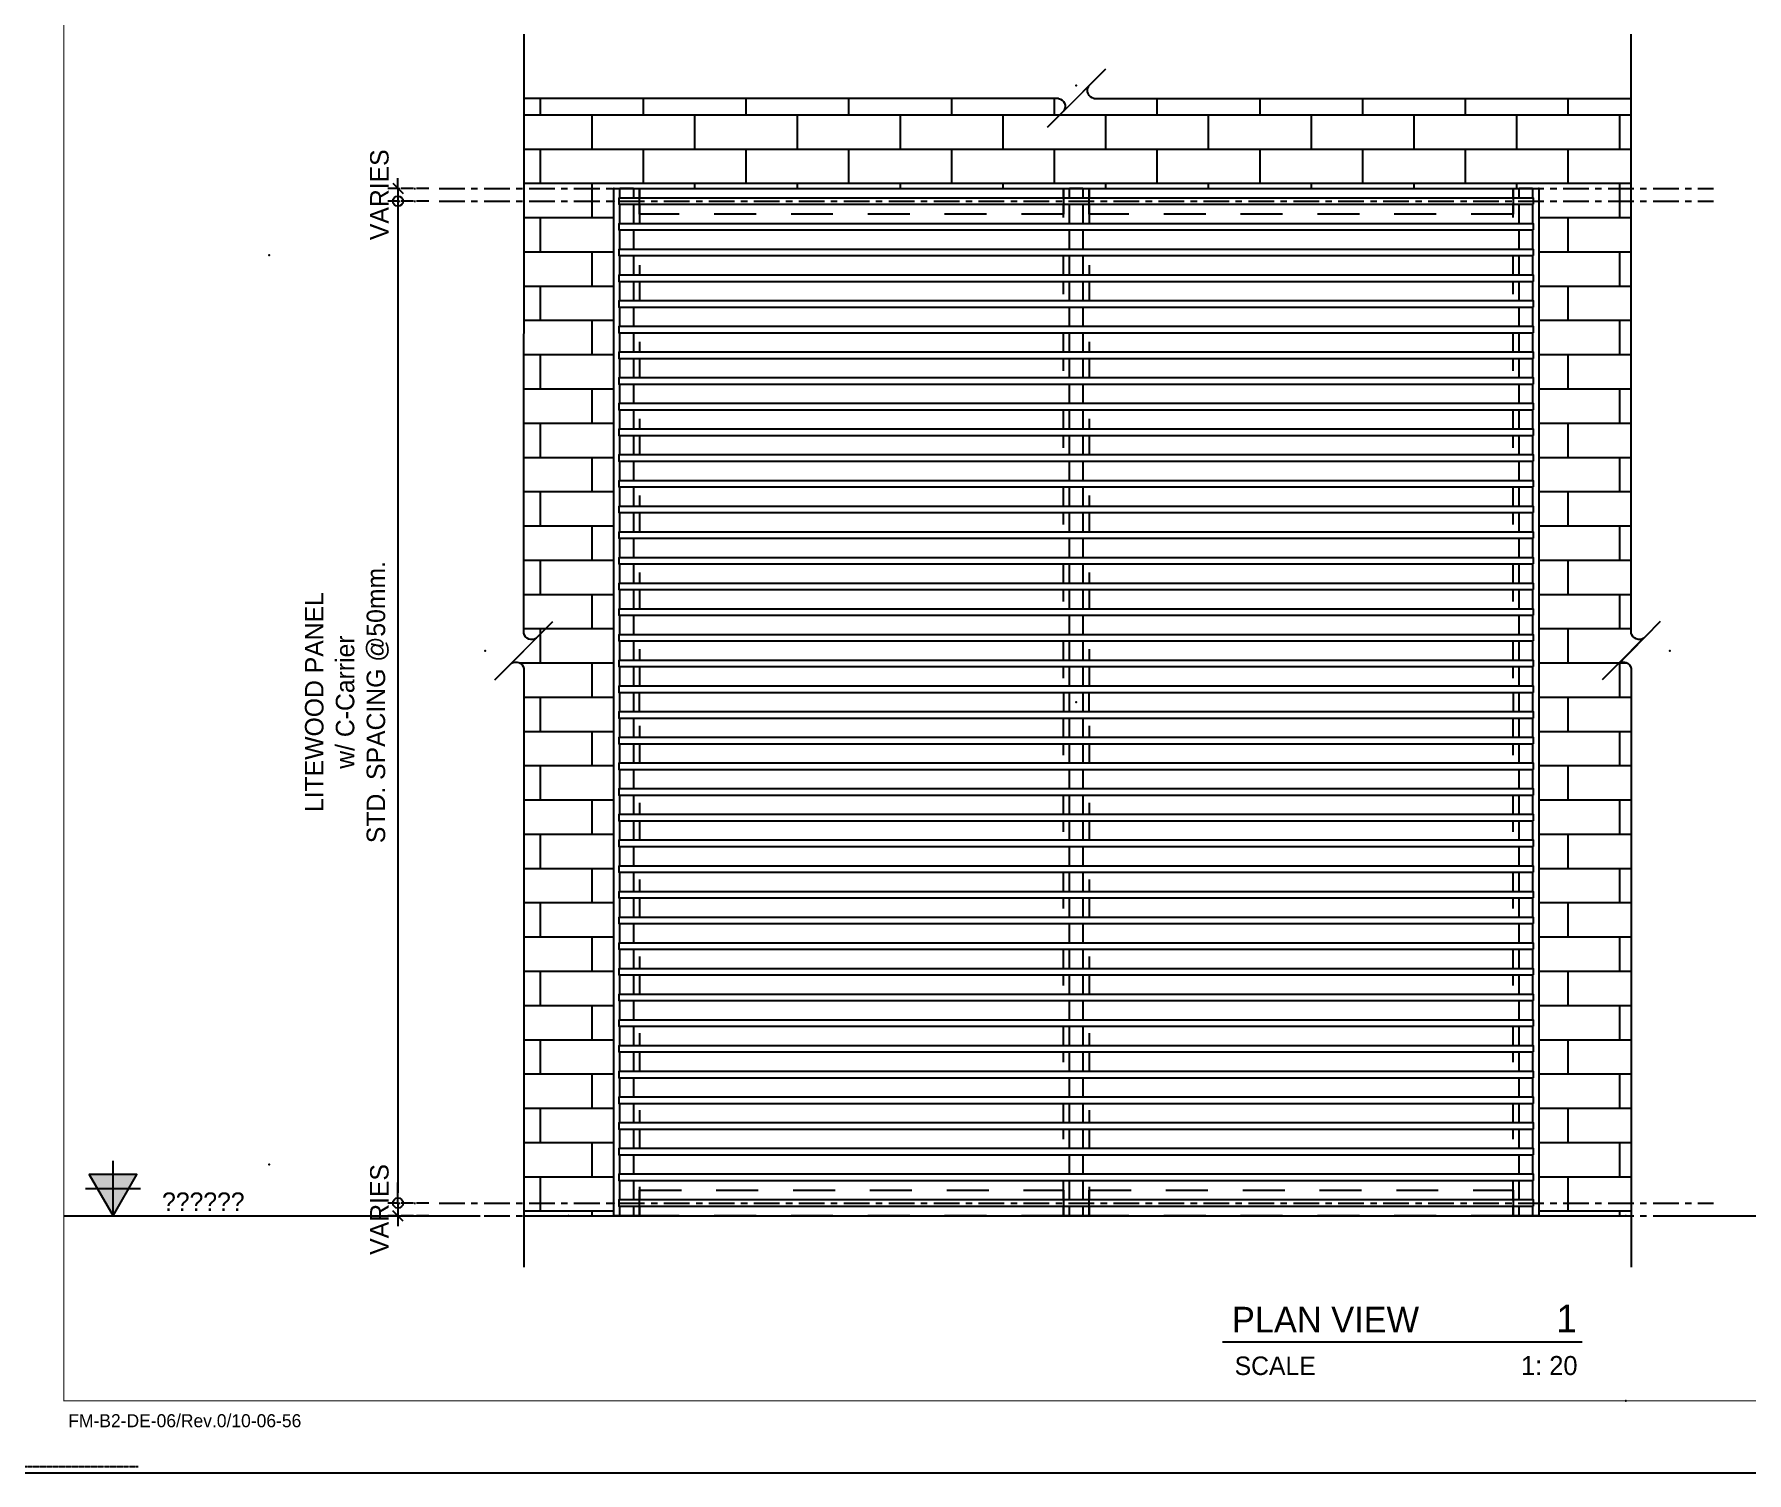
# Model space of a CAD drawing. Header units: millimetres. Extents: x -244126 to 368105, y -173968 to 259060.
# Drawn here: x -26736 to -23403, y 88468 to 91268 of the extents above; entities that cross this region are included whole.
import ezdxf
from ezdxf.enums import TextEntityAlignment as Align

# ---------------------------------------------------------------- set-up
doc = ezdxf.new("R2010")
doc.units = ezdxf.units.MM
doc.header["$MEASUREMENT"] = 0
for name, pattern in [('005_GG_TA_LINE', [13.75, 5, -1.25, 1.25, -1.25, 5]), ('ACAD_ISO04W100', [30, 24, -3, 0, -3]), ('BORDER2', [22.225, 6.35, -3.175, 6.35, -3.175, 0, -3.175]), ('CENTER', [2, 1.25, -0.25, 0.25, -0.25]), ('TA_G_001.00_GG_TA_L_INE', [2.95, 1.1, -0.25, 0.25, -0.25, 1.1]), ('TA_GL_000.00010', [0.000275, 0.0001, -2.5e-05, 2.5e-05, -2.5e-05, 0.0001]), ('TA_GL_050.00000', [137.5, 50, -12.5, 12.5, -12.5, 50]), ('TA_HL_003.00000', [19.5, 10.65, -8.85]), ('TA_HL_023.00000', [149.5, 81.65, -67.85])]:
    doc.linetypes.add(name, pattern=pattern)
for name, color, linetype in [('000 - D I M', 6, 'Continuous'), ('000 - GRID', 8, 'CENTER'), ('000 - GROUND', 6, 'Continuous'), ('000 - H A T C H', 8, 'Continuous'), ('000 - L I N E 0.1', 1, 'Continuous'), ('000 - SYMBOL CON', 1, 'Continuous'), ('000 - T E X T', 4, 'Continuous'), ('000 - TITLEBLOCK', 4, 'Continuous'), ('000 - WIPEOUT', 250, 'Continuous'), ('002 - STRUCTURAL STEEL', 4, 'Continuous'), ('004 - WALL', 3, 'Continuous'), ('A02_LITEWOOD', 7, 'Continuous'), ('A04_TUBE SERIES', 7, 'Continuous')]:
    doc.layers.add(name, color=color, linetype=linetype)
doc.styles.add('BROWALLIA', font='BrowalliaUPC.ttf')
doc.styles.add('century gothic111111', font='CordiaUPC.ttf')
doc.styles.add('Cetury Gothic', font='GOTHIC.TTF')
doc.styles.add('CORDIA', font='cordia.shx')
doc.styles.add('TA', font='Cordia New.ttf', dxfattribs={"height": 4.5})
doc.dimstyles.new('DIM C-C', dxfattribs={"dimtxt": 0.18, "dimasz": 0.1, "dimexe": 0.1, "dimexo": 0.1, "dimgap": 0.09, "dimtad": 1, "dimtoh": 1, "dimzin": 0, "dimdsep": 46, "dimtxsty": 'CORDIA', "dimblk": 'ORIGIN', "dimcen": 0.1, "dimdle": 0.1, "dimclrd": 40, "dimclre": 140, "dimclrt": 3, "dimadec": 0, "dimazin": 0, "dimtfac": 1, "dimtix": 1, "dimtmove": 2, "dimatfit": 3, "dimfxl": 1, "dimtolj": 1, "dimtzin": 0, "dimarcsym": 0})
doc.dimstyles.new('DIM C-E', dxfattribs={"dimscale": 2, "dimtxt": 0.18, "dimasz": 0.1, "dimexe": 0.1, "dimexo": 0.1, "dimgap": 0.09, "dimtad": 1, "dimtoh": 1, "dimzin": 0, "dimdsep": 46, "dimtxsty": 'CORDIA', "dimblk1": 'ORIGIN', "dimblk2": 'OBLIQUE', "dimsah": 1, "dimcen": 0.1, "dimdle": 0.1, "dimclrd": 40, "dimclre": 140, "dimclrt": 3, "dimadec": 0, "dimazin": 0, "dimtfac": 1, "dimtix": 1, "dimtmove": 2, "dimatfit": 3, "dimfxl": 1, "dimtolj": 1, "dimtzin": 0, "dimarcsym": 0})
doc.dimstyles.new('DIM E-C', dxfattribs={"dimscale": 2, "dimtxt": 0.18, "dimasz": 0.1, "dimexe": 0.1, "dimexo": 0.1, "dimgap": 0.09, "dimtad": 1, "dimtoh": 1, "dimzin": 0, "dimdsep": 46, "dimtxsty": 'CORDIA', "dimblk1": 'OBLIQUE', "dimblk2": 'ORIGIN', "dimsah": 1, "dimcen": 0.1, "dimdle": 0.1, "dimclrd": 40, "dimclre": 140, "dimclrt": 3, "dimadec": 0, "dimazin": 0, "dimtfac": 1, "dimtix": 1, "dimtmove": 2, "dimatfit": 3, "dimfxl": 1, "dimtolj": 1, "dimtzin": 0, "dimarcsym": 0})

# ---------------------------------------------------------------- blocks, each defined once
blk = doc.blocks.new('*U3059')
at = {"layer": '000 - H A T C H'}
h = blk.add_hatch(dxfattribs=at)
h.set_pattern_fill('AR-BRSTD', color=0, scale=25)
h.set_pattern_definition([(0, (-1350, -900), (0, 66.675), []), (90, (-1350, -900), (-100, 66.675), [66.675, -66.675])])
h.paths.add_polyline_path([(-250, 2200), (-250, 0), (0, 0), (0, 2000), (1800, 2000), (1800, 0), (2050, 0), (2050, 2200)])
at = {"layer": '004 - WALL', "color": 0, "linetype": 'ByBlock'}
blk.add_lwpolyline([(2050, 2200), (-250, 2200), (-250, 0), (0, 0), (0, 2000), (1800, 2000), (1800, 0), (2050, 0), (2050, 2200)], close=True, dxfattribs=at)
blk = doc.blocks.new('*U3113')
at = {"layer": 'A04_TUBE SERIES', "color": 0, "style": 'TA', "flags": 1}
for tag, p in [('ITEM_VALUE', (50, -212.5)), ('PRODUCT_NAME_VALUE', (300, -212.5)), ('ITEM_NUMBER_VALUE', (600, -212.5)), ('PRODUCT_CODE_VALUE', (800, -212.5)), ('SELLING_PRICE_VALUE', (1000, -212.5)), ('UNIT_VALUE', (1150, -212.5)), ('TYPE_OF_COLOR_VALUE', (1275, -212.5)), ('SECTION_VALUE', (1425, -212.5))]:
    blk.add_attdef(tag, text='', height=9, dxfattribs=at).set_placement(p, align=Align.MIDDLE_CENTER)
at = {"color": 250}
blk.add_wipeout([(-1000, -13), (1000, -13), (1000, 13), (-1000, 13)], dxfattribs=at).dxf.layer = '000 - WIPEOUT'
at = {"layer": 'A02_LITEWOOD', "color": 0}
for p, q in [((-1000, -13), (-1000, 13)), ((1000, -13), (1000, 13))]:
    blk.add_line(p, q, dxfattribs=at)
for points in [[(-1000, 13), (-981, 13), (-981, -13), (-1000, -13)], [(-950, -13), (-969, -13), (-969, 13), (-950, 13)], [(-950, 13), (-931, 13), (-931, -13), (-950, -13)], [(-900, -13), (-919, -13), (-919, 13), (-900, 13)], [(-900, 13), (-881, 13), (-881, -13), (-900, -13)], [(-850, -13), (-869, -13), (-869, 13), (-850, 13)], [(-850, 13), (-831, 13), (-831, -13), (-850, -13)], [(-800, -13), (-819, -13), (-819, 13), (-800, 13)], [(-800, 13), (-781, 13), (-781, -13), (-800, -13)], [(-750, -13), (-769, -13), (-769, 13), (-750, 13)], [(-750, 13), (-731, 13), (-731, -13), (-750, -13)], [(-700, -13), (-719, -13), (-719, 13), (-700, 13)], [(-700, 13), (-681, 13), (-681, -13), (-700, -13)], [(-650, -13), (-669, -13), (-669, 13), (-650, 13)], [(-650, 13), (-631, 13), (-631, -13), (-650, -13)], [(-600, -13), (-619, -13), (-619, 13), (-600, 13)], [(-600, 13), (-581, 13), (-581, -13), (-600, -13)], [(-550, -13), (-569, -13), (-569, 13), (-550, 13)], [(-550, 13), (-531, 13), (-531, -13), (-550, -13)], [(-500, -13), (-519, -13), (-519, 13), (-500, 13)], [(-500, 13), (-481, 13), (-481, -13), (-500, -13)], [(-450, -13), (-469, -13), (-469, 13), (-450, 13)], [(-450, 13), (-431, 13), (-431, -13), (-450, -13)], [(-400, -13), (-419, -13), (-419, 13), (-400, 13)], [(-400, 13), (-381, 13), (-381, -13), (-400, -13)], [(-350, -13), (-369, -13), (-369, 13), (-350, 13)], [(-350, 13), (-331, 13), (-331, -13), (-350, -13)], [(-300, -13), (-319, -13), (-319, 13), (-300, 13)], [(-300, 13), (-281, 13), (-281, -13), (-300, -13)], [(-250, -13), (-269, -13), (-269, 13), (-250, 13)], [(-250, 13), (-231, 13), (-231, -13), (-250, -13)], [(-200, -13), (-219, -13), (-219, 13), (-200, 13)], [(-200, 13), (-181, 13), (-181, -13), (-200, -13)], [(-150, -13), (-169, -13), (-169, 13), (-150, 13)], [(-150, 13), (-131, 13), (-131, -13), (-150, -13)], [(-100, -13), (-119, -13), (-119, 13), (-100, 13)], [(-100, 13), (-81, 13), (-81, -13), (-100, -13)], [(-50, -13), (-69, -13), (-69, 13), (-50, 13)], [(-50, 13), (-31, 13), (-31, -13), (-50, -13)], [(0, -13), (-19, -13), (-19, 13), (0, 13)], [(0, 13), (19, 13), (19, -13), (0, -13)], [(50, -13), (31, -13), (31, 13), (50, 13)], [(50, 13), (69, 13), (69, -13), (50, -13)], [(100, -13), (81, -13), (81, 13), (100, 13)], [(100, 13), (119, 13), (119, -13), (100, -13)], [(150, -13), (131, -13), (131, 13), (150, 13)], [(150, 13), (169, 13), (169, -13), (150, -13)], [(200, -13), (181, -13), (181, 13), (200, 13)], [(200, 13), (219, 13), (219, -13), (200, -13)], [(250, -13), (231, -13), (231, 13), (250, 13)], [(250, 13), (269, 13), (269, -13), (250, -13)], [(300, -13), (281, -13), (281, 13), (300, 13)], [(300, 13), (319, 13), (319, -13), (300, -13)], [(350, -13), (331, -13), (331, 13), (350, 13)], [(350, 13), (369, 13), (369, -13), (350, -13)], [(400, -13), (381, -13), (381, 13), (400, 13)], [(400, 13), (419, 13), (419, -13), (400, -13)], [(450, -13), (431, -13), (431, 13), (450, 13)], [(450, 13), (469, 13), (469, -13), (450, -13)], [(500, -13), (481, -13), (481, 13), (500, 13)], [(500, 13), (519, 13), (519, -13), (500, -13)], [(550, -13), (531, -13), (531, 13), (550, 13)], [(550, 13), (569, 13), (569, -13), (550, -13)], [(600, -13), (581, -13), (581, 13), (600, 13)], [(600, 13), (619, 13), (619, -13), (600, -13)], [(650, -13), (631, -13), (631, 13), (650, 13)], [(650, 13), (669, 13), (669, -13), (650, -13)], [(700, -13), (681, -13), (681, 13), (700, 13)], [(700, 13), (719, 13), (719, -13), (700, -13)], [(750, -13), (731, -13), (731, 13), (750, 13)], [(750, 13), (769, 13), (769, -13), (750, -13)], [(800, -13), (781, -13), (781, 13), (800, 13)], [(800, 13), (819, 13), (819, -13), (800, -13)], [(850, -13), (831, -13), (831, 13), (850, 13)], [(850, 13), (869, 13), (869, -13), (850, -13)], [(900, -13), (881, -13), (881, 13), (900, 13)], [(900, 13), (919, 13), (919, -13), (900, -13)], [(950, -13), (931, -13), (931, 13), (950, 13)], [(950, 13), (969, 13), (969, -13), (950, -13)], [(1000, -13), (981, -13), (981, 13), (1000, 13)]]:
    blk.add_lwpolyline(points, dxfattribs=at)
at = {"layer": 'A02_LITEWOOD', "color": 1}
for points in [[(-981, -13), (-969, -13), (-969, 13), (-981, 13)], [(-931, -13), (-919, -13), (-919, 13), (-931, 13)], [(-881, -13), (-869, -13), (-869, 13), (-881, 13)], [(-831, -13), (-819, -13), (-819, 13), (-831, 13)], [(-781, -13), (-769, -13), (-769, 13), (-781, 13)], [(-731, -13), (-719, -13), (-719, 13), (-731, 13)], [(-681, -13), (-669, -13), (-669, 13), (-681, 13)], [(-631, -13), (-619, -13), (-619, 13), (-631, 13)], [(-581, -13), (-569, -13), (-569, 13), (-581, 13)], [(-531, -13), (-519, -13), (-519, 13), (-531, 13)], [(-481, -13), (-469, -13), (-469, 13), (-481, 13)], [(-431, -13), (-419, -13), (-419, 13), (-431, 13)], [(-381, -13), (-369, -13), (-369, 13), (-381, 13)], [(-331, -13), (-319, -13), (-319, 13), (-331, 13)], [(-281, -13), (-269, -13), (-269, 13), (-281, 13)], [(-231, -13), (-219, -13), (-219, 13), (-231, 13)], [(-181, -13), (-169, -13), (-169, 13), (-181, 13)], [(-131, -13), (-119, -13), (-119, 13), (-131, 13)], [(-81, -13), (-69, -13), (-69, 13), (-81, 13)], [(-31, -13), (-19, -13), (-19, 13), (-31, 13)], [(19, -13), (31, -13), (31, 13), (19, 13)], [(69, -13), (81, -13), (81, 13), (69, 13)], [(119, -13), (131, -13), (131, 13), (119, 13)], [(169, -13), (181, -13), (181, 13), (169, 13)], [(219, -13), (231, -13), (231, 13), (219, 13)], [(269, -13), (281, -13), (281, 13), (269, 13)], [(319, -13), (331, -13), (331, 13), (319, 13)], [(369, -13), (381, -13), (381, 13), (369, 13)], [(419, -13), (431, -13), (431, 13), (419, 13)], [(469, -13), (481, -13), (481, 13), (469, 13)], [(519, -13), (531, -13), (531, 13), (519, 13)], [(569, -13), (581, -13), (581, 13), (569, 13)], [(619, -13), (631, -13), (631, 13), (619, 13)], [(669, -13), (681, -13), (681, 13), (669, 13)], [(719, -13), (731, -13), (731, 13), (719, 13)], [(769, -13), (781, -13), (781, 13), (769, 13)], [(819, -13), (831, -13), (831, 13), (819, 13)], [(869, -13), (881, -13), (881, 13), (869, 13)], [(919, -13), (931, -13), (931, 13), (919, 13)], [(969, -13), (981, -13), (981, 13), (969, 13)]]:
    blk.add_lwpolyline(points, close=True, dxfattribs=at)
blk = doc.blocks.new('A$Cfd196da9')
at = {"color": 0, "linetype": 'ByBlock', "const_width": 0.1}
blk.add_lwpolyline([(-143.5, -98), (96.5, -98), (96.5, 99), (-143.5, 99)], close=True, dxfattribs=at)
blk = doc.blocks.new('*U3058')
at = {"linetype": '005_GG_TA_LINE'}
for p in [(500, 2370), (500, 600)]:
    blk.add_point(p, dxfattribs=at)
at = {"layer": '000 - L I N E 0.1', "color": 21, "linetype": 'Continuous'}
blk.add_lwpolyline([(0, 142.4), (0, 0), (142.4, 0)], dxfattribs=at)
at = {"layer": '000 - TITLEBLOCK', "color": 250}
blk.add_lwpolyline([(0, 0), (5940, 0), (5940, 4200), (0, 4200)], close=True, dxfattribs=at)
at = {"layer": 'Defpoints', "color": 250, "linetype": 'TA_G_001.00_GG_TA_L_INE'}
blk.add_line((5, 12), (245, 12), dxfattribs=at)
at = {"layer": '000 - T E X T', "color": 3, "xscale": 20, "yscale": 20, "zscale": 20}
blk.add_blockref('A$Cfd196da9', (2970, 2100), dxfattribs=at)
at = {"color": 4, "style": 'TA'}
blk.add_attdef('PAPER_SIZE', text='', height=25, dxfattribs=at).set_placement((5686, 99.7), align=Align.MIDDLE_RIGHT)
blk.add_attdef('SCALE_SIZE', text='', height=25, dxfattribs=at).set_placement((5735.1, 100.3), align=Align.MIDDLE_LEFT)
at = {"layer": '000 - H A T C H', "color": 4, "insert": (108.7, 114), "char_height": 25.428, "attachment_point": 1, "style": 'century gothic111111'}
blk.add_mtext('FM-B2-DE-06/Rev.0/10-06-56', dxfattribs=at)
at = {"layer": '000 - T E X T', "color": 250, "style": 'TA'}
for tag, height, p in [('SUPERLINK', 20, (172.6, 4157.7)), ('NAMEFILE', 20, (172.6, 4117.6)), ('SC', 400, (33.6, 3752.1))]:
    blk.add_attdef(tag, text='', height=height, dxfattribs=at).set_placement(p, align=Align.MIDDLE_LEFT)
at = {"layer": '000 - T E X T', "color": 4, "style": 'TA'}
for tag, height, p in [('PRELIM_NAME_JOB_1', 20, (5246.7, 3301.9)), ('PRELIM_NAME_JOB_2', 20, (5246.7, 3258.3)), ('PRELIM_NAME_PROJECT_1', 30, (4948.1, 3093.1)), ('PRELIM_NAME_PROJECT_2', 30, (4948.1, 3019.1)), ('PRELIM_NAME_PROJECT_3', 30, (4948.1, 2945.1)), ('PRELIM_NAME_TITLE_3', 24, (4955.1, 739.9)), ('DRAWING_NO1', 24, (4946.1, 329.2)), ('DRAWING_NO2', 24, (4946.1, 249.1)), ('PRELIM_NAME_TITLE_1', 1.2, (247.8, 43.7)), ('PRELIM_NAME_TITLE_2', 1.2, (247.8, 40.3))]:
    blk.add_attdef(tag, text='', height=height, dxfattribs=at).set_placement(p, align=Align.MIDDLE_LEFT)
at = {"layer": '000 - T E X T', "color": 4, "style": 'Cetury Gothic'}
for tag, p in [('SHEET_NO.', (5615.8, 340)), ('TOTAL_SHEET_NO.', (5609.7, 176.4))]:
    blk.add_attdef(tag, text='', height=36, dxfattribs=at).set_placement(p, align=Align.CENTER)
at = {"layer": '000 - T E X T', "color": 4, "style": 'TA'}
blk.add_attdef('NAME_REMARK', (552.9, 173), '', height=40, dxfattribs=at)
blk = doc.blocks.new('*U3093')
at = {"layer": '002 - STRUCTURAL STEEL', "color": 0, "linetype": 'ByBlock'}
blk.add_lwpolyline([(0, 50), (2000, 50), (2000, 0), (0, 0)], close=True, dxfattribs=at)
blk = doc.blocks.new('*U3092')
at = {"layer": '002 - STRUCTURAL STEEL', "color": 0, "linetype": 'ByBlock'}
blk.add_lwpolyline([(0, 50), (2000, 50), (2000, 0), (0, 0)], close=True, dxfattribs=at)
blk = doc.blocks.new('*U3091')
at = {"layer": '002 - STRUCTURAL STEEL', "color": 0, "linetype": 'ByBlock'}
blk.add_lwpolyline([(0, 50), (2000, 50), (2000, 0), (0, 0)], close=True, dxfattribs=at)
blk = doc.blocks.new('*U3112')
at = {"layer": 'A04_TUBE SERIES', "color": 0, "style": 'TA', "flags": 1}
for tag, p in [('ITEM_VALUE', (50, -212.5)), ('PRODUCT_NAME_VALUE', (300, -212.5)), ('ITEM_NUMBER_VALUE', (600, -212.5)), ('PRODUCT_CODE_VALUE', (800, -212.5)), ('SELLING_PRICE_VALUE', (1000, -212.5)), ('UNIT_VALUE', (1150, -212.5)), ('TYPE_OF_COLOR_VALUE', (1275, -212.5)), ('SECTION_VALUE', (1425, -212.5))]:
    blk.add_attdef(tag, text='', height=9, dxfattribs=at).set_placement(p, align=Align.MIDDLE_CENTER)
at = {"color": 250}
blk.add_wipeout([(-1000, -13), (1000, -13), (1000, 13), (-1000, 13)], dxfattribs=at).dxf.layer = '000 - WIPEOUT'
at = {"layer": 'A02_LITEWOOD', "color": 0}
for p, q in [((-1000, -13), (-1000, 13)), ((1000, -13), (1000, 13))]:
    blk.add_line(p, q, dxfattribs=at)
for points in [[(-1000, 13), (-981, 13), (-981, -13), (-1000, -13)], [(-950, -13), (-969, -13), (-969, 13), (-950, 13)], [(-950, 13), (-931, 13), (-931, -13), (-950, -13)], [(-900, -13), (-919, -13), (-919, 13), (-900, 13)], [(-900, 13), (-881, 13), (-881, -13), (-900, -13)], [(-850, -13), (-869, -13), (-869, 13), (-850, 13)], [(-850, 13), (-831, 13), (-831, -13), (-850, -13)], [(-800, -13), (-819, -13), (-819, 13), (-800, 13)], [(-800, 13), (-781, 13), (-781, -13), (-800, -13)], [(-750, -13), (-769, -13), (-769, 13), (-750, 13)], [(-750, 13), (-731, 13), (-731, -13), (-750, -13)], [(-700, -13), (-719, -13), (-719, 13), (-700, 13)], [(-700, 13), (-681, 13), (-681, -13), (-700, -13)], [(-650, -13), (-669, -13), (-669, 13), (-650, 13)], [(-650, 13), (-631, 13), (-631, -13), (-650, -13)], [(-600, -13), (-619, -13), (-619, 13), (-600, 13)], [(-600, 13), (-581, 13), (-581, -13), (-600, -13)], [(-550, -13), (-569, -13), (-569, 13), (-550, 13)], [(-550, 13), (-531, 13), (-531, -13), (-550, -13)], [(-500, -13), (-519, -13), (-519, 13), (-500, 13)], [(-500, 13), (-481, 13), (-481, -13), (-500, -13)], [(-450, -13), (-469, -13), (-469, 13), (-450, 13)], [(-450, 13), (-431, 13), (-431, -13), (-450, -13)], [(-400, -13), (-419, -13), (-419, 13), (-400, 13)], [(-400, 13), (-381, 13), (-381, -13), (-400, -13)], [(-350, -13), (-369, -13), (-369, 13), (-350, 13)], [(-350, 13), (-331, 13), (-331, -13), (-350, -13)], [(-300, -13), (-319, -13), (-319, 13), (-300, 13)], [(-300, 13), (-281, 13), (-281, -13), (-300, -13)], [(-250, -13), (-269, -13), (-269, 13), (-250, 13)], [(-250, 13), (-231, 13), (-231, -13), (-250, -13)], [(-200, -13), (-219, -13), (-219, 13), (-200, 13)], [(-200, 13), (-181, 13), (-181, -13), (-200, -13)], [(-150, -13), (-169, -13), (-169, 13), (-150, 13)], [(-150, 13), (-131, 13), (-131, -13), (-150, -13)], [(-100, -13), (-119, -13), (-119, 13), (-100, 13)], [(-100, 13), (-81, 13), (-81, -13), (-100, -13)], [(-50, -13), (-69, -13), (-69, 13), (-50, 13)], [(-50, 13), (-31, 13), (-31, -13), (-50, -13)], [(0, -13), (-19, -13), (-19, 13), (0, 13)], [(0, 13), (19, 13), (19, -13), (0, -13)], [(50, -13), (31, -13), (31, 13), (50, 13)], [(50, 13), (69, 13), (69, -13), (50, -13)], [(100, -13), (81, -13), (81, 13), (100, 13)], [(100, 13), (119, 13), (119, -13), (100, -13)], [(150, -13), (131, -13), (131, 13), (150, 13)], [(150, 13), (169, 13), (169, -13), (150, -13)], [(200, -13), (181, -13), (181, 13), (200, 13)], [(200, 13), (219, 13), (219, -13), (200, -13)], [(250, -13), (231, -13), (231, 13), (250, 13)], [(250, 13), (269, 13), (269, -13), (250, -13)], [(300, -13), (281, -13), (281, 13), (300, 13)], [(300, 13), (319, 13), (319, -13), (300, -13)], [(350, -13), (331, -13), (331, 13), (350, 13)], [(350, 13), (369, 13), (369, -13), (350, -13)], [(400, -13), (381, -13), (381, 13), (400, 13)], [(400, 13), (419, 13), (419, -13), (400, -13)], [(450, -13), (431, -13), (431, 13), (450, 13)], [(450, 13), (469, 13), (469, -13), (450, -13)], [(500, -13), (481, -13), (481, 13), (500, 13)], [(500, 13), (519, 13), (519, -13), (500, -13)], [(550, -13), (531, -13), (531, 13), (550, 13)], [(550, 13), (569, 13), (569, -13), (550, -13)], [(600, -13), (581, -13), (581, 13), (600, 13)], [(600, 13), (619, 13), (619, -13), (600, -13)], [(650, -13), (631, -13), (631, 13), (650, 13)], [(650, 13), (669, 13), (669, -13), (650, -13)], [(700, -13), (681, -13), (681, 13), (700, 13)], [(700, 13), (719, 13), (719, -13), (700, -13)], [(750, -13), (731, -13), (731, 13), (750, 13)], [(750, 13), (769, 13), (769, -13), (750, -13)], [(800, -13), (781, -13), (781, 13), (800, 13)], [(800, 13), (819, 13), (819, -13), (800, -13)], [(850, -13), (831, -13), (831, 13), (850, 13)], [(850, 13), (869, 13), (869, -13), (850, -13)], [(900, -13), (881, -13), (881, 13), (900, 13)], [(900, 13), (919, 13), (919, -13), (900, -13)], [(950, -13), (931, -13), (931, 13), (950, 13)], [(950, 13), (969, 13), (969, -13), (950, -13)], [(1000, -13), (981, -13), (981, 13), (1000, 13)]]:
    blk.add_lwpolyline(points, dxfattribs=at)
at = {"layer": 'A02_LITEWOOD', "color": 1}
for points in [[(-981, -13), (-969, -13), (-969, 13), (-981, 13)], [(-931, -13), (-919, -13), (-919, 13), (-931, 13)], [(-881, -13), (-869, -13), (-869, 13), (-881, 13)], [(-831, -13), (-819, -13), (-819, 13), (-831, 13)], [(-781, -13), (-769, -13), (-769, 13), (-781, 13)], [(-731, -13), (-719, -13), (-719, 13), (-731, 13)], [(-681, -13), (-669, -13), (-669, 13), (-681, 13)], [(-631, -13), (-619, -13), (-619, 13), (-631, 13)], [(-581, -13), (-569, -13), (-569, 13), (-581, 13)], [(-531, -13), (-519, -13), (-519, 13), (-531, 13)], [(-481, -13), (-469, -13), (-469, 13), (-481, 13)], [(-431, -13), (-419, -13), (-419, 13), (-431, 13)], [(-381, -13), (-369, -13), (-369, 13), (-381, 13)], [(-331, -13), (-319, -13), (-319, 13), (-331, 13)], [(-281, -13), (-269, -13), (-269, 13), (-281, 13)], [(-231, -13), (-219, -13), (-219, 13), (-231, 13)], [(-181, -13), (-169, -13), (-169, 13), (-181, 13)], [(-131, -13), (-119, -13), (-119, 13), (-131, 13)], [(-81, -13), (-69, -13), (-69, 13), (-81, 13)], [(-31, -13), (-19, -13), (-19, 13), (-31, 13)], [(19, -13), (31, -13), (31, 13), (19, 13)], [(69, -13), (81, -13), (81, 13), (69, 13)], [(119, -13), (131, -13), (131, 13), (119, 13)], [(169, -13), (181, -13), (181, 13), (169, 13)], [(219, -13), (231, -13), (231, 13), (219, 13)], [(269, -13), (281, -13), (281, 13), (269, 13)], [(319, -13), (331, -13), (331, 13), (319, 13)], [(369, -13), (381, -13), (381, 13), (369, 13)], [(419, -13), (431, -13), (431, 13), (419, 13)], [(469, -13), (481, -13), (481, 13), (469, 13)], [(519, -13), (531, -13), (531, 13), (519, 13)], [(569, -13), (581, -13), (581, 13), (569, 13)], [(619, -13), (631, -13), (631, 13), (619, 13)], [(669, -13), (681, -13), (681, 13), (669, 13)], [(719, -13), (731, -13), (731, 13), (719, 13)], [(769, -13), (781, -13), (781, 13), (769, 13)], [(819, -13), (831, -13), (831, 13), (819, 13)], [(869, -13), (881, -13), (881, 13), (869, 13)], [(919, -13), (931, -13), (931, 13), (919, 13)], [(969, -13), (981, -13), (981, 13), (969, 13)]]:
    blk.add_lwpolyline(points, close=True, dxfattribs=at)
blk = doc.blocks.new('*U3089')
blk.add_point((0, 0))
at = {"layer": 'A04_TUBE SERIES', "color": 0, "style": 'TA', "flags": 1}
for tag, p in [('ITEM_VALUE', (10, -352.5)), ('PRODUCT_NAME_VALUE', (60, -352.5)), ('ITEM_NUMBER_VALUE', (120, -352.5)), ('PRODUCT_CODE_VALUE', (160, -352.5)), ('SELLING_PRICE_VALUE', (200, -352.5)), ('UNIT_VALUE', (230, -352.5)), ('TYPE_OF_COLOR_VALUE', (255, -352.5)), ('SECTION_VALUE', (285, -352.5))]:
    blk.add_attdef(tag, text='', height=1.8, dxfattribs=at).set_placement(p, align=Align.MIDDLE_CENTER)
at = {"color": 0, "linetype": 'ByBlock'}
for points in [[(-981, -890), (-969, -890), (-969, 890), (-981, 890)], [(-931, -890), (-919, -890), (-919, 890), (-931, 890)], [(-881, -890), (-869, -890), (-869, 890), (-881, 890)], [(-831, -890), (-819, -890), (-819, 890), (-831, 890)], [(-781, -890), (-769, -890), (-769, 890), (-781, 890)], [(-731, -890), (-719, -890), (-719, 890), (-731, 890)], [(-681, -890), (-669, -890), (-669, 890), (-681, 890)], [(-631, -890), (-619, -890), (-619, 890), (-631, 890)], [(-581, -890), (-569, -890), (-569, 890), (-581, 890)], [(-531, -890), (-519, -890), (-519, 890), (-531, 890)], [(-481, -890), (-469, -890), (-469, 890), (-481, 890)], [(-431, -890), (-419, -890), (-419, 890), (-431, 890)], [(-381, -890), (-369, -890), (-369, 890), (-381, 890)], [(-331, -890), (-319, -890), (-319, 890), (-331, 890)], [(-281, -890), (-269, -890), (-269, 890), (-281, 890)], [(-231, -890), (-219, -890), (-219, 890), (-231, 890)], [(-181, -890), (-169, -890), (-169, 890), (-181, 890)], [(-131, -890), (-119, -890), (-119, 890), (-131, 890)], [(-81, -890), (-69, -890), (-69, 890), (-81, 890)], [(-31, -890), (-19, -890), (-19, 890), (-31, 890)], [(319, -890), (331, -890), (331, 890), (319, 890)], [(369, -890), (381, -890), (381, 890), (369, 890)], [(419, -890), (431, -890), (431, 890), (419, 890)], [(469, -890), (481, -890), (481, 890), (469, 890)], [(519, -890), (531, -890), (531, 890), (519, 890)], [(569, -890), (581, -890), (581, 890), (569, 890)], [(619, -890), (631, -890), (631, 890), (619, 890)], [(669, -890), (681, -890), (681, 890), (669, 890)], [(719, -890), (731, -890), (731, 890), (719, 890)], [(769, -890), (781, -890), (781, 890), (769, 890)], [(819, -890), (831, -890), (831, 890), (819, 890)], [(869, -890), (881, -890), (881, 890), (869, 890)], [(919, -890), (931, -890), (931, 890), (919, 890)], [(969, -890), (981, -890), (981, 890), (969, 890)]]:
    blk.add_wipeout(points, dxfattribs=at).dxf.layer = '000 - WIPEOUT'
at = {"layer": 'A04_TUBE SERIES', "color": 0, "linetype": 'ByBlock'}
for points in [[(-981, -890), (-969, -890), (-969, 890), (-981, 890)], [(-931, -890), (-919, -890), (-919, 890), (-931, 890)], [(-881, -890), (-869, -890), (-869, 890), (-881, 890)], [(-831, -890), (-819, -890), (-819, 890), (-831, 890)], [(-781, -890), (-769, -890), (-769, 890), (-781, 890)], [(-731, -890), (-719, -890), (-719, 890), (-731, 890)], [(-681, -890), (-669, -890), (-669, 890), (-681, 890)], [(-631, -890), (-619, -890), (-619, 890), (-631, 890)], [(-581, -890), (-569, -890), (-569, 890), (-581, 890)], [(-531, -890), (-519, -890), (-519, 890), (-531, 890)], [(-481, -890), (-469, -890), (-469, 890), (-481, 890)], [(-431, -890), (-419, -890), (-419, 890), (-431, 890)], [(-381, -890), (-369, -890), (-369, 890), (-381, 890)], [(-331, -890), (-319, -890), (-319, 890), (-331, 890)], [(-281, -890), (-269, -890), (-269, 890), (-281, 890)], [(-231, -890), (-219, -890), (-219, 890), (-231, 890)], [(-181, -890), (-169, -890), (-169, 890), (-181, 890)], [(-131, -890), (-119, -890), (-119, 890), (-131, 890)], [(-81, -890), (-69, -890), (-69, 890), (-81, 890)], [(-31, -890), (-19, -890), (-19, 890), (-31, 890)], [(319, -890), (331, -890), (331, 890), (319, 890)], [(369, -890), (381, -890), (381, 890), (369, 890)], [(419, -890), (431, -890), (431, 890), (419, 890)], [(469, -890), (481, -890), (481, 890), (469, 890)], [(519, -890), (531, -890), (531, 890), (519, 890)], [(569, -890), (581, -890), (581, 890), (569, 890)], [(619, -890), (631, -890), (631, 890), (619, 890)], [(669, -890), (681, -890), (681, 890), (669, 890)], [(719, -890), (731, -890), (731, 890), (719, 890)], [(769, -890), (781, -890), (781, 890), (769, 890)], [(819, -890), (831, -890), (831, 890), (819, 890)], [(869, -890), (881, -890), (881, 890), (869, 890)], [(919, -890), (931, -890), (931, 890), (919, 890)], [(969, -890), (981, -890), (981, 890), (969, 890)]]:
    blk.add_lwpolyline(points, close=True, dxfattribs=at)
at = {"color": 0, "linetype": 'ByBlock'}
for points in [[(19, -890), (31, -890), (31, 890), (19, 890)], [(69, -890), (81, -890), (81, 890), (69, 890)], [(119, -890), (131, -890), (131, 890), (119, 890)], [(169, -890), (181, -890), (181, 890), (169, 890)], [(219, -890), (231, -890), (231, 890), (219, 890)], [(269, -890), (281, -890), (281, 890), (269, 890)]]:
    blk.add_wipeout(points, dxfattribs=at).dxf.layer = '000 - WIPEOUT'
at = {"layer": 'A04_TUBE SERIES', "color": 0, "linetype": 'ByBlock'}
for points in [[(19, -890), (31, -890), (31, 890), (19, 890)], [(69, -890), (81, -890), (81, 890), (69, 890)], [(119, -890), (131, -890), (131, 890), (119, 890)], [(169, -890), (181, -890), (181, 890), (169, 890)], [(219, -890), (231, -890), (231, 890), (219, 890)], [(269, -890), (281, -890), (281, 890), (269, 890)]]:
    blk.add_lwpolyline(points, close=True, dxfattribs=at)
blk = doc.blocks.new('*U3056')
at = {"layer": '000 - H A T C H'}
h = blk.add_hatch(color=250, dxfattribs=at)
h.dxf.hatch_style = 1
h.paths.add_polyline_path([(-42.02, 4.02), (-46.66, 4.02), (-46.66, 4.02), (-44.34, 0), (-42.02, 4.02)])
at = {"color": 8}
blk.add_lwpolyline([(-49.13, 0), (-15, 0), (-10, 0), (-1, 0)], dxfattribs=at)
blk.add_point((0, 0))
at = {"layer": '000 - SYMBOL CON', "color": 2}
blk.add_lwpolyline([(-44.34, 0), (-42.02, 4.02), (-46.66, 4.02)], close=True, dxfattribs=at)
at = {"layer": 'Defpoints', "color": 250}
for p, q in [((-44.34, 0), (-44.34, 5.37)), ((-47.02, 2.68), (-41.66, 2.68))]:
    blk.add_line(p, q, dxfattribs=at)
at = {"layer": '000 - T E X T', "style": 'TA'}
for tag, p in [('NAME5', (-39.57, 15.48)), ('NAME4', (-39.57, 11.48)), ('NAME3', (-39.57, 7.48)), ('NAME2', (-39.57, 3.98)), ('NAME1', (-39.57, 0.48))]:
    blk.add_attdef(tag, p, '', height=1.8, dxfattribs=at)
at = {"layer": '000 - T E X T', "style": 'BROWALLIA'}
blk.add_attdef('NO.', text='', height=2.5, dxfattribs=at).set_placement((-44.37, 2.73), align=Align.MIDDLE_CENTER)
blk = doc.blocks.new('*U3090')
at = {"layer": '002 - STRUCTURAL STEEL', "color": 0, "linetype": 'ByBlock'}
blk.add_lwpolyline([(0, 825), (50, 825), (50, 0), (0, 0)], close=True, dxfattribs=at)
blk = doc.blocks.new('*U3068')
at = {"color": 3}
blk.add_point((0, -1800), dxfattribs=at)
at = {"layer": '000 - GRID', "color": 0, "linetype": 'ByBlock'}
blk.add_line((0, 340), (0, -2140), dxfattribs=at)
at = {"layer": '000 - GRID', "color": 0}
blk.add_point((0, 0), dxfattribs=at)
at = {"style": 'TA', "flags": 1}
blk.add_attdef('LOCATION', (6, 6), '', height=4.5, dxfattribs=at)
blk = doc.blocks.new('_Oblique')
at = {"color": 0, "linetype": 'ByBlock', "lineweight": -2}
blk.add_line((-0.5, -0.5), (0.5, 0.5), dxfattribs=at)
blk = doc.blocks.new('_Origin')
at = {"color": 0, "linetype": 'ByBlock', "lineweight": -2}
blk.add_line((0, 0), (-1, 0), dxfattribs=at)
blk.add_circle((0, 0), 0.5, dxfattribs=at)
blk = doc.blocks.new('*D3084')
at = {"layer": '000 - D I M', "color": 40, "lineweight": -2, "transparency": 16777216}
for p, q in [((-26027.6, 90968.4), (-26027.6, 90988.4)), ((-26027.6, 90968.4), (-26027.6, 90943.4)), ((-26027.6, 90923.4), (-26027.6, 90903.4))]:
    blk.add_line(p, q, dxfattribs=at)
at = {"layer": '000 - D I M', "color": 140, "linetype": 'ACAD_ISO04W100', "lineweight": -2, "transparency": 16777216}
for p, q in [((-25967.6, 90968.4), (-26047.6, 90968.4)), ((-25967.6, 90943.4), (-26047.6, 90943.4))]:
    blk.add_line(p, q, dxfattribs=at)
at = {"layer": 'Defpoints', "color": 0, "transparency": 16777216}
for p in [(-25947.6, 90968.4), (-26027.6, 90943.4), (-25947.6, 90943.4)]:
    blk.add_point(p, dxfattribs=at)
at = {"layer": '000 - D I M', "color": 40, "lineweight": -2, "transparency": 16777216, "xscale": 20, "yscale": 20, "zscale": 20}
for name, p, rotation in [('_Oblique', (-26027.6, 90968.4), 270), ('_Origin', (-26027.6, 90943.4), 90)]:
    blk.add_blockref(name, p, dxfattribs=dict(at, rotation=rotation))
at = {"layer": '000 - D I M', "color": 3, "transparency": 16777216, "insert": (-26063.6, 90955.9), "char_height": 36, "attachment_point": 5, "rotation": 90, "style": 'CORDIA'}
blk.add_mtext('\\A1;VARIES', dxfattribs=at)
blk = doc.blocks.new('*D3085')
at = {"layer": '000 - D I M', "color": 140, "linetype": 'ACAD_ISO04W100', "lineweight": -2, "transparency": 16777216}
for p, q in [((-25967.6, 90943.4), (-26047.6, 90943.4)), ((-25967.6, 88993.4), (-26047.6, 88993.4))]:
    blk.add_line(p, q, dxfattribs=at)
at = {"layer": '000 - D I M', "color": 40, "lineweight": -2, "transparency": 16777216}
blk.add_line((-26027.6, 90923.4), (-26027.6, 89013.4), dxfattribs=at)
at = {"layer": 'Defpoints', "color": 0, "transparency": 16777216}
for p in [(-25947.6, 90943.4), (-26027.6, 88993.4), (-25947.6, 88993.4)]:
    blk.add_point(p, dxfattribs=at)
at = {"layer": '000 - D I M', "color": 40, "lineweight": -2, "transparency": 16777216, "xscale": 20, "yscale": 20, "zscale": 20}
for p, rotation in [((-26027.6, 90943.4), 90), ((-26027.6, 88993.4), 270)]:
    blk.add_blockref('_Origin', p, dxfattribs=dict(at, rotation=rotation))
at = {"layer": '000 - D I M', "color": 3, "transparency": 16777216, "insert": (-26127, 89968.4), "char_height": 36, "attachment_point": 5, "rotation": 90, "style": 'CORDIA'}
blk.add_mtext('\\A1;LITEWOOD PANEL \\Pw/ C-Carrier \\PSTD. SPACING @50mm.', dxfattribs=at)
blk = doc.blocks.new('*D3086')
at = {"layer": '000 - D I M', "color": 40, "lineweight": -2, "transparency": 16777216}
for p, q in [((-26027.6, 89013.4), (-26027.6, 89033.4)), ((-26027.6, 88993.4), (-26027.6, 88968.4)), ((-26027.6, 88968.4), (-26027.6, 88948.4))]:
    blk.add_line(p, q, dxfattribs=at)
at = {"layer": '000 - D I M', "color": 140, "linetype": 'ACAD_ISO04W100', "lineweight": -2, "transparency": 16777216}
for p, q in [((-25967.6, 88993.4), (-26047.6, 88993.4)), ((-25967.6, 88968.4), (-26047.6, 88968.4))]:
    blk.add_line(p, q, dxfattribs=at)
at = {"layer": 'Defpoints', "color": 0, "transparency": 16777216}
for p in [(-25947.6, 88993.4), (-26027.6, 88968.4), (-25947.6, 88968.4)]:
    blk.add_point(p, dxfattribs=at)
at = {"layer": '000 - D I M', "color": 40, "lineweight": -2, "transparency": 16777216, "xscale": 20, "yscale": 20, "zscale": 20}
for name, p, rotation in [('_Origin', (-26027.6, 88993.4), 270), ('_Oblique', (-26027.6, 88968.4), 90)]:
    blk.add_blockref(name, p, dxfattribs=dict(at, rotation=rotation))
at = {"layer": '000 - D I M', "color": 3, "transparency": 16777216, "insert": (-26063.6, 88980.9), "char_height": 36, "attachment_point": 5, "rotation": 90, "style": 'CORDIA'}
blk.add_mtext('\\A1;VARIES', dxfattribs=at)
blk = doc.blocks.new('*U3079')
at = {"color": 4}
blk.add_line((-4.26, 5.7), (-39.26, 5.7), dxfattribs=at)
at = {"linetype": 'TA_GL_000.00010'}
blk.add_point((0, 18), dxfattribs=at)
blk.add_point((0, 0))
at = {"color": 4, "linetype": 'BORDER2', "style": 'Cetury Gothic'}
blk.add_text('SCALE', height=1.8, dxfattribs=at).set_placement((-38.07, 2.51))
at = {"color": 0, "style": 'TA'}
for tag, p in [('HEADING2', (-38.33, 10.65)), ('HEADING', (-38.33, 6.65))]:
    blk.add_attdef(tag, p, '', height=2.5, dxfattribs=at)
for tag, height, p in [('LO', 2.7, (-4.76, 6.65)), ('SC', 1.85, (-4.7, 2.51))]:
    blk.add_attdef(tag, text='', height=height, dxfattribs=at).set_placement(p, align=Align.RIGHT)
blk = doc.blocks.new('*U3096')
at = {"color": 3}
blk.add_wipeout([(1.38, -1), (1.18, -0.93), (1.03, -0.79), (0.92, -0.62), (0.87, -0.42), (0.89, -0.21), (0.97, -0.03), (-0.97, -1.97), (-0.89, -1.78), (-0.87, -1.58), (-0.91, -1.38), (-1.02, -1.2), (-1.18, -1.07), (-1.37, -1), (-44, -1.01), (-44, 2.39), (44, 2.4), (44, -1)], dxfattribs=at).dxf.layer = '000 - WIPEOUT'
at = {"color": 250}
blk.add_lwpolyline([(44, -1), (44, -1)], dxfattribs=at)
at = {"color": 3}
blk.add_point((0, 0), dxfattribs=at)
at = {"layer": '000 - SYMBOL CON', "color": 0, "extrusion": (0, 0, -1)}
blk.add_line((2.27, 1.27), (-2.27, -3.27), dxfattribs=at)
at = {"layer": '000 - SYMBOL CON', "color": 0}
for p, q in [((-1.37, -1), (-44, -1.01)), ((1.38, -1), (44, -1))]:
    blk.add_line(p, q, dxfattribs=at)
at = {"layer": '000 - SYMBOL CON', "color": 0, "extrusion": (0, 0, -1)}
for centre, radius, start, end in [((1.5, -1.62), 0.634, 101.7272, 213.2728), ((-1.51, -0.38), 0.638, 281.9206, 33.32)]:
    blk.add_arc(centre, radius, start, end, dxfattribs=at)
blk = doc.blocks.new('*U3095')
at = {"color": 3}
blk.add_wipeout([(1.38, 3.01), (1.18, 2.93), (1.03, 2.8), (0.92, 2.62), (0.87, 2.42), (0.89, 2.22), (0.97, 2.03), (-0.97, 3.97), (-0.89, 3.79), (-0.87, 3.58), (-0.91, 3.38), (-1.02, 3.21), (-1.18, 3.08), (-1.37, 3.01), (-48, 3.02), (-48, -0.38), (48, -0.39), (48, 3.01)], dxfattribs=at).dxf.layer = '000 - WIPEOUT'
at = {"color": 250}
blk.add_lwpolyline([(48, 3.01), (48, 3.01)], dxfattribs=at)
at = {"color": 3}
blk.add_point((0, 0), dxfattribs=at)
at = {"layer": '000 - SYMBOL CON', "color": 0, "extrusion": (0, 0, -1)}
blk.add_line((2.27, 0.74), (-2.27, 5.27), dxfattribs=at)
at = {"layer": '000 - SYMBOL CON', "color": 0}
for p, q in [((-1.37, 3.01), (-48, 3.02)), ((1.38, 3.01), (48, 3.01))]:
    blk.add_line(p, q, dxfattribs=at)
at = {"layer": '000 - SYMBOL CON', "color": 0, "extrusion": (0, 0, -1)}
for centre, radius, start, end in [((1.5, 3.63), 0.634, 146.7272, 258.2728), ((-1.51, 2.38), 0.638, 326.68, 78.0794)]:
    blk.add_arc(centre, radius, start, end, dxfattribs=at)

msp = doc.modelspace()

# ---------------------------------------------------------------- linework, layer by layer
at = {"color": 3}
msp.add_line((-26678.00496, 88968.3859), (-25778.00496, 88968.3859), dxfattribs=at)

# ---------------------------------------------------------------- block references
at = {"color": 8}
msp.add_blockref('*U3059', (-25607.56533, 88968.3859), dxfattribs=at)
at = {"layer": '000 - T E X T'}
ref = msp.add_blockref('*U3056', (-25695.43959, 88968.3859), dxfattribs=dict(at, xscale=20, yscale=20, zscale=20))
ref.add_attrib('NAME1', 'ระดับพื้น', (-26486.77719, 88977.98663), dxfattribs={"height": 36, "style": 'TA'})
at = {"layer": '002 - STRUCTURAL STEEL', "color": 1, "linetype": 'TA_HL_023.00000', "rotation": 90}
for name, p in [('*U3093', (-24682.56533, 88968.3859)), ('*U3091', (-23807.56533, 88968.3859))]:
    msp.add_blockref(name, p, dxfattribs=at)

# ---------------------------------------------------------------- dimensions: what is measured, and where the dimension line sits
at = {"layer": '000 - D I M', "color": 3}
for base, p1, p2, text, dimstyle, picture, middle in [((-26027.56533, 90943.3859), (-25947.56533, 90968.3859), (-25947.56533, 90943.3859), 'VARIES', 'DIM E-C', '*D3084', (-26063.56533, 90955.8859)), ((-26027.56533, 88993.3859), (-25947.56533, 90943.3859), (-25947.56533, 88993.3859), 'LITEWOOD PANEL \\Pw/ C-Carrier \\PSTD. SPACING @50mm.', 'DIM C-C', '*D3085', (-26126.9939, 89968.3859)), ((-26027.56533, 88968.3859), (-25947.56533, 88993.3859), (-25947.56533, 88968.3859), 'VARIES', 'DIM C-E', '*D3086', (-26063.56533, 88980.8859))]:
    dim = msp.add_linear_dim(base=base, p1=p1, p2=p2, angle=90, text=text, dimstyle=dimstyle, override={"dimscale": 200}, dxfattribs=at)
    dim.commit()
    dim.dimension.update_dxf_attribs({"geometry": picture, "text_midpoint": middle})

# ---------------------------------------------------------------- next in the draw order: block references
at = {"layer": 'A02_LITEWOOD', "color": 2, "rotation": 90}
msp.add_blockref('*U3113', (-25582.56533, 89968.3859), dxfattribs=at)

# ---------------------------------------------------------------- next in the draw order: block references
at = {"color": 2, "linetype": 'TA_HL_003.00000'}
msp.add_blockref('*U3058', (-26778.00496, 88468.3859), dxfattribs=at)
at = {"layer": '002 - STRUCTURAL STEEL', "color": 1, "linetype": 'TA_HL_023.00000', "rotation": 90}
msp.add_blockref('*U3092', (-25557.56533, 88968.3859), dxfattribs=at)

# ---------------------------------------------------------------- next in the draw order: block references
at = {"layer": '000 - SYMBOL CON', "color": 2, "xscale": 25, "yscale": 25, "zscale": 25}
msp.add_blockref('*U3096', (-24707.63722, 91168.31401), dxfattribs=at)
at = {"layer": 'A02_LITEWOOD', "color": 2, "rotation": 90}
for name, p in [('*U3113', (-24707.56533, 89968.3859)), ('*U3112', (-23832.56533, 89968.3859))]:
    msp.add_blockref(name, p, dxfattribs=at)

# ---------------------------------------------------------------- next in the draw order: linework, layer by layer
at = {"layer": '000 - GROUND'}
msp.add_lwpolyline([(-26653.00496, 88968.3859), (-21878.00496, 88968.3859)], dxfattribs=at)

# ---------------------------------------------------------------- next in the draw order: block references
at = {"layer": '000 - T E X T', "xscale": 20, "yscale": 20, "zscale": 20}
msp.add_blockref('*U3079', (-23637.94865, 88608.3859), dxfattribs=at).add_auto_attribs({'HEADING': 'PLAN VIEW', 'LO': '1', 'SC': '1: 20'})
at = {"layer": '002 - STRUCTURAL STEEL', "color": 1, "linetype": 'TA_HL_023.00000', "rotation": 90}
for p in [(-24732.56533, 89943.3859), (-23857.56533, 89943.3859)]:
    msp.add_blockref('*U3090', p, dxfattribs=at)

# ---------------------------------------------------------------- next in the draw order: block references
at = {"color": 3, "rotation": 90}
msp.add_blockref('*U3089', (-24707.56533, 89968.3859), dxfattribs=at)
at = {"layer": '000 - SYMBOL CON', "color": 2, "xscale": 25, "yscale": 25, "zscale": 25}
for p, rotation in [((-25857.69169, 90068.28477), 270), ((-23552.38736, 90068.27804), 90)]:
    msp.add_blockref('*U3095', p, dxfattribs=dict(at, rotation=rotation))

# ---------------------------------------------------------------- next in the draw order: block references
at = {"layer": '000 - GRID', "linetype": 'TA_GL_050.00000', "rotation": 90}
for p in [(-25607.56533, 90968.3859), (-25607.56533, 90943.3859), (-25607.56533, 88993.3859), (-25607.56533, 88968.3859)]:
    msp.add_blockref('*U3068', p, dxfattribs=at)
at = {"layer": '002 - STRUCTURAL STEEL', "color": 1, "linetype": 'TA_HL_023.00000', "rotation": 90}
for p in [(-24732.56533, 90918.3859), (-23857.56533, 90918.3859), (-24732.56533, 88968.3859), (-23857.56533, 88968.3859)]:
    msp.add_blockref('*U3090', p, dxfattribs=at)

doc.saveas('drawing.dxf')
